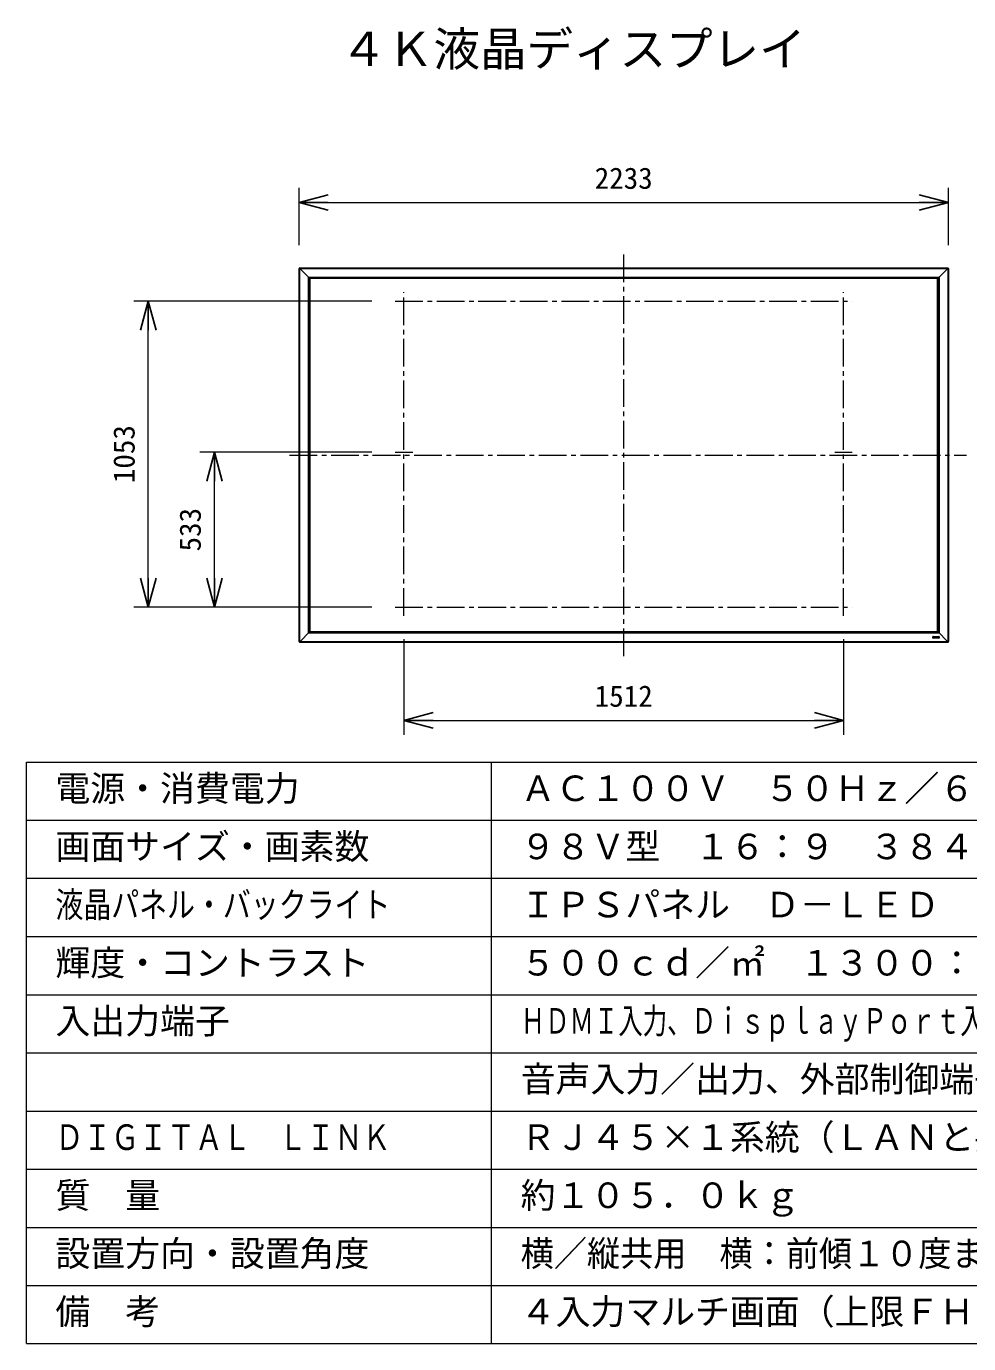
# Model space of a CAD drawing. Units: millimetres, scale not verified. Extents: x -62 to 63, y -57 to 57.
# Drawn here: x -62.5 to 18.5, y -56.5 to 56.8 of the extents above; entities that cross this region are included whole.
import ezdxf
from ezdxf.enums import TextEntityAlignment as Align

# ---------------------------------------------------------------- set-up
doc = ezdxf.new("R2010")
doc.units = ezdxf.units.MM
doc.header["$LTSCALE"] = 0.125
doc.linetypes.add('USER1', pattern=[28.575, 19.05, -3.175, 3.175, -3.175])
doc.layers.add('0-0_0', color=7, linetype='Continuous')
doc.layers.add('0-1_MOJI1', color=7, linetype='Continuous')
for name, color, linetype, lineweight in [('0-2_WAKU', 1, 'Continuous', 18), ('0-4_SUNPO', 3, 'Continuous', 18), ('0-5_GAIKEI', 1, 'Continuous', 18)]:
    doc.layers.add(name, color=color, linetype=linetype, lineweight=lineweight)
doc.styles.add('ＭＳ ゴシック', font='')
doc.styles.get('ＭＳ ゴシック').set_extended_font_data('MS Gothic')

# ---------------------------------------------------------------- blocks, each defined once
blk = doc.blocks.new('_Open30')
at = {"layer": '0-0_0'}
blk.add_line((0, 0), (-1, 0), dxfattribs=at)
blk.add_lwpolyline([(-1, 0.26795), (0, 0), (-1, -0.26795)], dxfattribs=at)
blk = doc.blocks.new('D1')
at = {"layer": '0-4_SUNPO'}
for p, q in [((25.4561, 351.4606), (25.4561, 356.3899)), ((81.2761, 351.4606), (81.2761, 356.3899)), ((27.9561, 355.1399), (78.7761, 355.1399))]:
    blk.add_line(p, q, dxfattribs=at)
at = {"layer": '0-4_SUNPO', "xscale": 2.5, "yscale": 2.5, "rotation": 180}
blk.add_blockref('_Open30', (25.4561, 355.1399), dxfattribs=at)
at = {"layer": '0-4_SUNPO', "xscale": 2.5, "yscale": 2.5}
blk.add_blockref('_Open30', (81.2761, 355.1399), dxfattribs=at)
at = {"layer": '0-4_SUNPO', "color": 7, "style": 'ＭＳ ゴシック'}
blk.add_text('2233', height=1.833, dxfattribs=at).set_placement((50.8661, 355.7649), align=Align.BOTTOM_LEFT)
blk = doc.blocks.new('D5')
at = {"layer": '0-4_SUNPO'}
for p, q in [((34.4661, 317.591), (34.4661, 309.3492)), ((72.2661, 317.591), (72.2661, 309.3492)), ((36.9661, 310.5992), (69.7661, 310.5992))]:
    blk.add_line(p, q, dxfattribs=at)
at = {"layer": '0-4_SUNPO', "xscale": 2.5, "yscale": 2.5, "rotation": 180}
blk.add_blockref('_Open30', (34.4661, 310.5992), dxfattribs=at)
at = {"layer": '0-4_SUNPO', "xscale": 2.5, "yscale": 2.5}
blk.add_blockref('_Open30', (72.2661, 310.5992), dxfattribs=at)
at = {"layer": '0-4_SUNPO', "color": 7, "style": 'ＭＳ ゴシック'}
blk.add_text('1512', height=1.833, dxfattribs=at).set_placement((50.8661, 311.2242), align=Align.BOTTOM_LEFT)
blk = doc.blocks.new('D6')
at = {"layer": '0-4_SUNPO'}
for p, q in [((31.7161, 333.666), (16.9235, 333.666)), ((18.1735, 322.841), (18.1735, 331.166)), ((31.7161, 320.341), (16.9235, 320.341))]:
    blk.add_line(p, q, dxfattribs=at)
at = {"layer": '0-4_SUNPO', "xscale": 2.5, "yscale": 2.5}
for p, rotation in [((18.1735, 333.666), 90), ((18.1735, 320.341), 270)]:
    blk.add_blockref('_Open30', p, dxfattribs=dict(at, rotation=rotation))
at = {"layer": '0-4_SUNPO', "color": 7, "style": 'ＭＳ ゴシック'}
blk.add_text('533', height=1.833, rotation=90, dxfattribs=at).set_placement((17.5485, 325.1285), align=Align.BOTTOM_LEFT)
blk = doc.blocks.new('D2')
at = {"layer": '0-4_SUNPO'}
for p, q in [((31.7161, 346.666), (11.236, 346.666)), ((12.486, 322.841), (12.486, 344.166)), ((31.7161, 320.341), (11.236, 320.341))]:
    blk.add_line(p, q, dxfattribs=at)
at = {"layer": '0-4_SUNPO', "xscale": 2.5, "yscale": 2.5}
for p, rotation in [((12.486, 346.666), 90), ((12.486, 320.341), 270)]:
    blk.add_blockref('_Open30', p, dxfattribs=dict(at, rotation=rotation))
at = {"layer": '0-4_SUNPO', "color": 7, "style": 'ＭＳ ゴシック'}
blk.add_text('1053', height=1.833, rotation=90, dxfattribs=at).set_placement((11.861, 331.0035), align=Align.BOTTOM_LEFT)

msp = doc.modelspace()

# ---------------------------------------------------------------- linework, layer by layer
at = {"layer": '0-2_WAKU', "color": 4}
for p, q in [((-62.4907, -6.5022), (62.5093, -6.5022)), ((-62.4907, -56.5022), (-62.4907, -6.5022)), ((-22.4907, -56.5022), (-22.4907, -6.5022)), ((-62.4907, -56.5022), (62.5093, -56.5022))]:
    msp.add_line(p, q, dxfattribs=at)
at = {"layer": '0-2_WAKU'}
for p, q in [((62.5093, -11.5022), (-62.4907, -11.5022)), ((62.5093, -16.5022), (-62.4907, -16.5022)), ((62.5093, -21.5022), (-62.4907, -21.5022)), ((-62.4907, -26.5022), (62.5093, -26.5022)), ((-62.4907, -31.5022), (62.5093, -31.5022)), ((-62.4907, -36.5022), (62.5093, -36.5022)), ((-62.4907, -41.5022), (62.5093, -41.5022)), ((-62.4907, -46.5022), (62.5093, -46.5022)), ((-62.4907, -51.5022), (62.5093, -51.5022))]:
    msp.add_line(p, q, dxfattribs=at)
at = {"layer": '0-5_GAIKEI', "color": 9, "linetype": 'USER1'}
for p, q in [((-11.1245, 2.6326), (-11.1245, 37.4819)), ((-30.7745, 33.1637), (8.5255, 33.1637)), ((-30.0245, 6.0887), (-30.0245, 33.9137)), ((7.7755, 6.0887), (7.7755, 33.9137)), ((-39.8607, 19.9137), (18.3305, 19.9137)), ((-30.7745, 20.1637), (-29.2745, 20.1637)), ((7.0255, 20.1637), (8.5255, 20.1637)), ((-30.7745, 6.8387), (8.5255, 6.8387))]:
    msp.add_line(p, q, dxfattribs=at)
at = {"layer": '0-5_GAIKEI', "color": 7}
for p, q in [((-39.0345, 3.8691), (-39.0345, 35.9584)), ((-39.0272, 35.976), (-39.0043, 35.9989)), ((-38.9867, 36.0062), (-38.972, 36.0062)), ((-38.972, 36.0112), (16.723, 36.0112)), ((16.723, 36.0062), (16.7376, 36.0062)), ((16.7553, 35.9989), (16.7782, 35.976)), ((16.7855, 35.9584), (16.7855, 3.8691)), ((-39.0158, 3.84), (-39.0272, 3.8514)), ((-39.0043, 3.8285), (-39.0158, 3.84)), ((-38.972, 3.8212), (-38.9867, 3.8212)), ((16.723, 3.8162), (-38.972, 3.8162)), ((16.7376, 3.8212), (16.723, 3.8212)), ((16.7782, 3.8514), (16.7553, 3.8285))]:
    msp.add_line(p, q, dxfattribs=at)
at = {"layer": '0-5_GAIKEI'}
for p, q in [((-39.0272, 35.9584), (-39.0345, 35.9584)), ((-39.0158, 35.9698), (-39.0272, 35.9584)), ((-39.0272, 35.9584), (-39.0272, 3.8691)), ((-38.9918, 35.9459), (-39.0158, 35.9698)), ((-38.9867, 35.9989), (-38.9981, 35.9875)), ((-38.9981, 35.9875), (-38.9742, 35.9635)), ((-38.9918, 3.8816), (-38.9918, 35.9459)), ((-38.9661, 35.9459), (-38.9918, 35.9459)), ((-38.9867, 35.9989), (-38.9867, 36.0062)), ((-38.972, 35.9989), (-38.9867, 35.9989)), ((-38.9742, 35.9635), (-38.9717, 35.9635)), ((-38.9742, 3.8639), (-38.9742, 35.9635)), ((-38.972, 35.9694), (-38.972, 36.0112)), ((16.723, 36.0039), (-38.972, 36.0039)), ((-38.972, 35.9685), (16.723, 35.9685)), ((16.7194, 35.9509), (-38.9684, 35.9509)), ((-38.1495, 35.1262), (-38.9574, 35.9341)), ((-38.227, 35.2037), (15.978, 35.2037)), ((-38.227, 4.6237), (-38.227, 35.2037)), ((15.973, 35.1987), (-38.222, 35.1987)), ((-38.222, 35.1987), (-38.222, 4.6287)), ((15.9605, 35.1862), (-38.2095, 35.1862)), ((-38.2095, 35.1862), (-38.2095, 4.6412)), ((-38.162, 35.1387), (15.913, 35.1387)), ((-38.162, 4.6887), (-38.162, 35.1387)), ((-38.1495, 35.1262), (15.9005, 35.1262)), ((-38.1495, 4.7012), (-38.1495, 35.1262)), ((15.9005, 35.1262), (15.913, 35.1387)), ((15.9005, 35.1262), (15.9005, 4.7012)), ((16.7083, 35.9341), (15.913, 35.1387)), ((15.913, 35.1387), (15.913, 4.6887)), ((15.9605, 4.6412), (15.9605, 35.1862)), ((15.973, 4.6287), (15.973, 35.1987)), ((15.978, 35.2037), (15.978, 4.6237)), ((16.7428, 35.9459), (16.7171, 35.9459)), ((16.7226, 35.9635), (16.7251, 35.9635)), ((16.723, 36.0112), (16.723, 35.9694)), ((16.7376, 35.9989), (16.723, 35.9989)), ((16.7251, 35.9635), (16.7491, 35.9875)), ((16.7251, 35.9635), (16.7251, 3.8639)), ((16.7376, 36.0062), (16.7376, 35.9989)), ((16.7491, 35.9875), (16.7376, 35.9989)), ((16.7782, 35.9584), (16.7667, 35.9698)), ((16.7782, 3.8691), (16.7782, 35.9584)), ((16.7855, 35.9584), (16.7782, 35.9584)), ((-38.1095, 35.0937), (-38.1095, 4.7337)), ((15.8605, 35.0937), (-38.1095, 35.0937)), ((15.8605, 4.7337), (15.8605, 35.0937)), ((-38.9574, 3.8934), (-38.1495, 4.7012)), ((15.978, 4.6237), (-38.227, 4.6237)), ((-38.222, 4.6287), (15.973, 4.6287)), ((-38.2095, 4.6412), (15.9605, 4.6412)), ((15.913, 4.6887), (-38.162, 4.6887)), ((15.9005, 4.7012), (-38.1495, 4.7012)), ((-38.1095, 4.7337), (15.8605, 4.7337)), ((16.7083, 3.8934), (15.9005, 4.7012)), ((-39.0345, 3.8691), (-39.0272, 3.8691)), ((-39.0272, 3.8691), (-39.0158, 3.8577)), ((-39.0158, 3.8577), (-38.9918, 3.8816)), ((-38.9742, 3.8639), (-38.9981, 3.84)), ((-38.9981, 3.84), (-38.9867, 3.8285)), ((-38.9918, 3.8816), (-38.9661, 3.8816)), ((-38.9867, 3.8285), (-38.972, 3.8285)), ((-38.9867, 3.8212), (-38.9867, 3.8285)), ((-38.9717, 3.8639), (-38.9742, 3.8639)), ((16.723, 3.8589), (-38.972, 3.8589)), ((-38.972, 3.8162), (-38.972, 3.858)), ((-38.972, 3.8235), (16.723, 3.8235)), ((-38.9684, 3.8766), (16.7194, 3.8766)), ((15.4429, 4.185), (15.4429, 4.285)), ((15.4679, 4.31), (15.9679, 4.31)), ((15.9679, 4.16), (15.4679, 4.16)), ((15.9929, 4.285), (15.9929, 4.185)), ((16.7171, 3.8816), (16.7428, 3.8816)), ((16.723, 3.8162), (16.723, 3.858)), ((16.723, 3.8285), (16.7376, 3.8285)), ((16.7376, 3.8285), (16.7491, 3.84)), ((16.7376, 3.8285), (16.7376, 3.8212)), ((16.7428, 3.8816), (16.7667, 3.8577)), ((16.7667, 3.8577), (16.7782, 3.8691)), ((16.7782, 3.8691), (16.7855, 3.8691))]:
    msp.add_line(p, q, dxfattribs=at)
for points in [[(-38.972, 35.9685), (-38.972, 35.9681), (-38.972, 35.9677), (-38.972, 35.9673), (-38.972, 35.9669), (-38.9719, 35.9664), (-38.9719, 35.966), (-38.9719, 35.9655), (-38.9718, 35.965), (-38.9718, 35.9646), (-38.9717, 35.9641), (-38.9717, 35.9636), (-38.9716, 35.9631), (-38.9715, 35.9626), (-38.9715, 35.9621), (-38.9714, 35.9616), (-38.9713, 35.9611), (-38.9712, 35.9605), (-38.9711, 35.96), (-38.971, 35.9595), (-38.9709, 35.959), (-38.9708, 35.9584), (-38.9707, 35.9579), (-38.9705, 35.9574), (-38.9704, 35.9568), (-38.9703, 35.9563), (-38.9701, 35.9557), (-38.9699, 35.9552), (-38.9698, 35.9547), (-38.9696, 35.9541), (-38.9694, 35.9536), (-38.9693, 35.953), (-38.9691, 35.9525), (-38.9689, 35.9519), (-38.9687, 35.9514), (-38.9684, 35.9509)], [(-38.9661, 35.9459), (-38.9664, 35.9464), (-38.9667, 35.9469), (-38.9669, 35.9474), (-38.9672, 35.948), (-38.9674, 35.9485), (-38.9677, 35.949), (-38.9679, 35.9496), (-38.9681, 35.9501), (-38.9683, 35.9506), (-38.9686, 35.9512), (-38.9688, 35.9517), (-38.969, 35.9522), (-38.9692, 35.9528), (-38.9693, 35.9533), (-38.9695, 35.9538), (-38.9697, 35.9544), (-38.9699, 35.9549), (-38.97, 35.9554), (-38.9702, 35.9559), (-38.9703, 35.9564), (-38.9704, 35.957), (-38.9706, 35.9575), (-38.9707, 35.958), (-38.9708, 35.9585), (-38.9709, 35.959), (-38.971, 35.9595), (-38.9711, 35.9599), (-38.9712, 35.9604), (-38.9713, 35.9609), (-38.9714, 35.9614), (-38.9714, 35.9618), (-38.9715, 35.9623), (-38.9716, 35.9627), (-38.9716, 35.9631), (-38.9717, 35.9635)], [(16.7226, 35.9635), (16.7226, 35.9631), (16.7225, 35.9627), (16.7225, 35.9623), (16.7224, 35.9618), (16.7223, 35.9614), (16.7222, 35.9609), (16.7222, 35.9604), (16.7221, 35.96), (16.722, 35.9595), (16.7219, 35.959), (16.7218, 35.9585), (16.7217, 35.958), (16.7215, 35.9575), (16.7214, 35.957), (16.7213, 35.9565), (16.7211, 35.956), (16.721, 35.9554), (16.7208, 35.9549), (16.7207, 35.9544), (16.7205, 35.9539), (16.7203, 35.9533), (16.7201, 35.9528), (16.7199, 35.9522), (16.7197, 35.9517), (16.7195, 35.9512), (16.7193, 35.9506), (16.7191, 35.9501), (16.7189, 35.9496), (16.7186, 35.949), (16.7184, 35.9485), (16.7181, 35.948), (16.7179, 35.9474), (16.7176, 35.9469), (16.7174, 35.9464), (16.7171, 35.9459)], [(16.7194, 35.9509), (16.7196, 35.9514), (16.7198, 35.9519), (16.72, 35.9525), (16.7202, 35.953), (16.7204, 35.9536), (16.7206, 35.9541), (16.7207, 35.9546), (16.7209, 35.9552), (16.7211, 35.9557), (16.7212, 35.9563), (16.7214, 35.9568), (16.7215, 35.9573), (16.7216, 35.9579), (16.7217, 35.9584), (16.7219, 35.9589), (16.722, 35.9595), (16.7221, 35.96), (16.7222, 35.9605), (16.7223, 35.961), (16.7224, 35.9616), (16.7224, 35.9621), (16.7225, 35.9626), (16.7226, 35.9631), (16.7226, 35.9636), (16.7227, 35.9641), (16.7227, 35.9645), (16.7228, 35.965), (16.7228, 35.9655), (16.7229, 35.9659), (16.7229, 35.9664), (16.7229, 35.9668), (16.7229, 35.9673), (16.723, 35.9677), (16.723, 35.9681), (16.723, 35.9685)], [(16.7667, 35.9698), (16.7428, 35.9459), (16.7428, 3.8816)], [(-38.9684, 3.8766), (-38.9687, 3.876), (-38.9689, 3.8755), (-38.9691, 3.875), (-38.9692, 3.8744), (-38.9694, 3.8739), (-38.9696, 3.8734), (-38.9698, 3.8728), (-38.9699, 3.8723), (-38.9701, 3.8717), (-38.9703, 3.8712), (-38.9704, 3.8706), (-38.9705, 3.8701), (-38.9707, 3.8696), (-38.9708, 3.869), (-38.9709, 3.8685), (-38.971, 3.868), (-38.9711, 3.8675), (-38.9712, 3.8669), (-38.9713, 3.8664), (-38.9714, 3.8659), (-38.9715, 3.8654), (-38.9715, 3.8649), (-38.9716, 3.8644), (-38.9717, 3.8639), (-38.9717, 3.8634), (-38.9718, 3.8629), (-38.9718, 3.8624), (-38.9719, 3.862), (-38.9719, 3.8615), (-38.9719, 3.861), (-38.972, 3.8606), (-38.972, 3.8602), (-38.972, 3.8597), (-38.972, 3.8593), (-38.972, 3.8589)], [(-38.9717, 3.8639), (-38.9716, 3.8643), (-38.9716, 3.8647), (-38.9715, 3.8652), (-38.9714, 3.8656), (-38.9714, 3.8661), (-38.9713, 3.8665), (-38.9712, 3.867), (-38.9711, 3.8675), (-38.971, 3.868), (-38.9709, 3.8685), (-38.9708, 3.8689), (-38.9707, 3.8694), (-38.9706, 3.87), (-38.9704, 3.8705), (-38.9703, 3.871), (-38.9702, 3.8715), (-38.97, 3.872), (-38.9699, 3.8725), (-38.9697, 3.8731), (-38.9695, 3.8736), (-38.9693, 3.8741), (-38.9692, 3.8747), (-38.969, 3.8752), (-38.9688, 3.8757), (-38.9686, 3.8763), (-38.9684, 3.8768), (-38.9681, 3.8773), (-38.9679, 3.8779), (-38.9677, 3.8784), (-38.9674, 3.8789), (-38.9672, 3.8795), (-38.9669, 3.88), (-38.9667, 3.8805), (-38.9664, 3.8811), (-38.9661, 3.8816)], [(16.7171, 3.8816), (16.7174, 3.8811), (16.7176, 3.8805), (16.7179, 3.88), (16.7181, 3.8795), (16.7184, 3.879), (16.7186, 3.8784), (16.7189, 3.8779), (16.7191, 3.8774), (16.7193, 3.8768), (16.7195, 3.8763), (16.7197, 3.8758), (16.7199, 3.8752), (16.7201, 3.8747), (16.7203, 3.8742), (16.7205, 3.8736), (16.7207, 3.8731), (16.7208, 3.8726), (16.721, 3.872), (16.7211, 3.8715), (16.7213, 3.871), (16.7214, 3.8705), (16.7215, 3.87), (16.7216, 3.8695), (16.7218, 3.869), (16.7219, 3.8685), (16.722, 3.868), (16.7221, 3.8675), (16.7222, 3.867), (16.7222, 3.8666), (16.7223, 3.8661), (16.7224, 3.8656), (16.7225, 3.8652), (16.7225, 3.8648), (16.7226, 3.8643), (16.7226, 3.8639)], [(16.723, 3.8589), (16.723, 3.8593), (16.723, 3.8597), (16.7229, 3.8602), (16.7229, 3.8606), (16.7229, 3.861), (16.7229, 3.8615), (16.7228, 3.862), (16.7228, 3.8624), (16.7227, 3.8629), (16.7227, 3.8634), (16.7226, 3.8639), (16.7226, 3.8644), (16.7225, 3.8649), (16.7224, 3.8654), (16.7224, 3.8659), (16.7223, 3.8664), (16.7222, 3.8669), (16.7221, 3.8674), (16.722, 3.8679), (16.7219, 3.8685), (16.7218, 3.869), (16.7216, 3.8696), (16.7215, 3.8701), (16.7214, 3.8706), (16.7212, 3.8712), (16.7211, 3.8717), (16.7209, 3.8723), (16.7207, 3.8728), (16.7206, 3.8733), (16.7204, 3.8739), (16.7202, 3.8744), (16.72, 3.875), (16.7198, 3.8755), (16.7196, 3.876), (16.7194, 3.8766)], [(16.7491, 3.84), (16.7251, 3.8639), (16.7226, 3.8639)]]:
    msp.add_lwpolyline(points, dxfattribs=at)
at = {"layer": '0-5_GAIKEI', "color": 7}
for centre, start, end in [((-39.0095, 35.9584), 135, 180), ((-38.9867, 35.9812), 90, 135), ((16.7376, 35.9812), 45, 90), ((16.7605, 35.9584), 0, 45), ((-39.0095, 3.8691), 180, 225), ((-38.9867, 3.8462), 225, 270), ((16.7376, 3.8462), 270, 315), ((16.7605, 3.8691), 315, 0)]:
    msp.add_arc(centre, 0.025, start, end, dxfattribs=at)
at = {"layer": '0-5_GAIKEI'}
for centre, radius, start, end in [((-38.922, 35.9694), 0.05, 181.0182, 186.76324), ((-38.922, 35.9694), 0.05, 201.79707, 225), ((-38.922, 35.9694), 0.05, 208.12004, 225), ((-38.1245, 35.1012), 0.025, 90, 180), ((15.8755, 35.1012), 0.025, 0, 90), ((16.673, 35.9694), 0.05, 315, 338.20293), ((16.673, 35.9694), 0.05, 315, 331.87996), ((16.673, 35.9694), 0.05, 353.23676, 358.9818), ((-38.1245, 4.7262), 0.025, 180, 270), ((15.8755, 4.7262), 0.025, 270, 0), ((-38.922, 3.858), 0.05, 173.23676, 178.9818), ((-38.922, 3.858), 0.05, 135, 158.20293), ((-38.922, 3.858), 0.05, 135, 151.87996), ((15.4679, 4.285), 0.025, 90, 180), ((15.4679, 4.185), 0.025, 180, 270), ((15.9679, 4.285), 0.025, 0, 90), ((15.9679, 4.185), 0.025, 270, 0), ((16.673, 3.858), 0.05, 28.12004, 45), ((16.673, 3.858), 0.05, 21.79707, 45), ((16.673, 3.858), 0.05, 1.0182, 6.76324)]:
    msp.add_arc(centre, radius, start, end, dxfattribs=at)
for centre, major_axis, ratio, start_param, end_param in [((-39.0095, 35.9584), (0.0177, -0.0177), 0.57735, 3.14159265, 4.1887902), ((-38.9981, 35.9698), (0.0177, -0.0177), 0.57735, 3.14159265, 4.1887902), ((-38.9981, 35.9698), (0.0177, -0.0177), 0.57735, 2.0943951, 3.14159265), ((-38.9981, 35.9698), (-0.0177, -0.0177), 0.57735, 4.1887902, 5.23598776), ((-38.9867, 35.9812), (0.0177, -0.0177), 0.57735, 2.0943951, 3.14159265), ((-38.9742, 35.9459), (-0.0177, -0.0177), 0.57735, 4.1887902, 5.23598776), ((-38.922, 35.9694), (-0.0005, 0.05), 0.999888, 1.56155354, 1.57932343), ((16.673, 35.9694), (0.0005, 0.05), 0.999887, 4.7038549, 4.7216248), ((16.7251, 35.9459), (-0.0177, 0.0177), 0.57735, 4.1887902, 5.23598776), ((16.7376, 35.9812), (0.0177, 0.0177), 0.57735, 0, 1.04719755), ((16.7491, 35.9698), (0.0177, 0.0177), 0.57735, 0, 1.04719755), ((16.7491, 35.9698), (-0.0177, 0.0177), 0.57735, 4.1887902, 5.23598776), ((16.7491, 35.9698), (0.0177, 0.0177), 0.57735, 5.23598776, 6.28318531), ((16.7605, 35.9584), (0.0177, 0.0177), 0.57735, 5.23598776, 6.28318531), ((-39.0095, 3.8691), (-0.0177, -0.0177), 0.57735, 5.23598776, 6.28318531), ((-38.9981, 3.8577), (-0.0177, -0.0177), 0.57735, 5.23598776, 6.28318531), ((-38.9981, 3.8577), (0.0177, -0.0177), 0.57735, 4.1887902, 5.23598776), ((-38.9981, 3.8577), (-0.0177, -0.0177), 0.57735, 0, 1.04719755), ((-38.9867, 3.8462), (-0.0177, -0.0177), 0.57735, 0, 1.04719755), ((-38.9742, 3.8816), (0.0177, -0.0177), 0.57735, 4.1887902, 5.23598776), ((-38.922, 3.858), (0.0005, 0.05), 0.999887, 1.56226225, 1.58003215), ((16.673, 3.858), (-0.0005, 0.05), 0.999888, 4.7031462, 4.72091608), ((16.7251, 3.8816), (0.0177, 0.0177), 0.57735, 4.1887902, 5.23598776), ((16.7376, 3.8462), (-0.0177, 0.0177), 0.57735, 2.0943951, 3.14159265), ((16.7491, 3.8577), (0.0177, 0.0177), 0.57735, 4.1887902, 5.23598776), ((16.7491, 3.8577), (-0.0177, 0.0177), 0.57735, 2.0943951, 3.14159265), ((16.7491, 3.8577), (-0.0177, 0.0177), 0.57735, 3.14159265, 4.1887902), ((16.7605, 3.8691), (-0.0177, 0.0177), 0.57735, 3.14159265, 4.1887902)]:
    msp.add_ellipse(centre, major_axis=major_axis, ratio=ratio, start_param=start_param, end_param=end_param, dxfattribs=at)

# ---------------------------------------------------------------- block references
at = {"layer": '0-4_SUNPO'}
for name in ['D1', 'D2', 'D6', 'D5']:
    msp.add_blockref(name, (-64.4907, -313.5022), dxfattribs=at)

# ---------------------------------------------------------------- texts
at = {"layer": '0-1_MOJI1', "style": 'ＭＳ ゴシック'}
for s, height, p in [('４Ｋ液晶ディスプレイ', 2.933, (-35.4907, 52.4978)), ('電源・消費電力', 2.199, (-59.9907, -10.5022)), ('ＡＣ１００Ｖ\u3000５０Ｈｚ／６０Ｈｚ\u3000６５０Ｗ', 2.199, (-19.9907, -10.5022)), ('画面サイズ・画素数', 2.199, (-59.9907, -15.5022)), ('９８Ｖ型\u3000１６：９\u3000３８４０×２１６０画素', 2.199, (-19.9907, -15.5022)), ('ＩＰＳパネル\u3000Ｄ－ＬＥＤ', 2.199, (-19.9907, -20.5022)), ('輝度・コントラスト', 2.199, (-59.9907, -25.5022)), ('５００ｃｄ／㎡\u3000１３００：１', 2.199, (-19.9907, -25.5022)), ('入出力端子', 2.199, (-59.9907, -30.5022)), ('音声入力／出力、外部制御端子、ＳＬＯＴ\u3000ＮＸ', 2.199, (-19.9907, -35.5022)), ('ＲＪ４５×１系統（ＬＡＮと共用）', 2.199, (-19.9907, -40.5022)), ('質\u3000量', 2.199, (-59.9907, -45.5022)), ('約１０５．０ｋｇ', 2.199, (-19.9907, -45.5022)), ('設置方向・設置角度', 2.199, (-59.9907, -50.5022)), ('備\u3000考', 2.199, (-59.9907, -55.5022)), ('４入力マルチ画面（上限ＦＨＤ）', 2.199, (-19.9907, -55.5022))]:
    msp.add_text(s, height=height, dxfattribs=at).set_placement(p, align=Align.BOTTOM_LEFT)
for s, width, p in [('液晶パネル・バックライト', 0.8, (-59.9907, -20.5022)), ('ＨＤＭＩ入力、ＤｉｓｐｌａｙＰｏｒｔ入力、ＤＶＩ－Ｄ入力、ＰＣ入力、', 0.7, (-19.9907, -30.5022)), ('ＤＩＧＩＴＡＬ\u3000ＬＩＮＫ', 0.8, (-59.9907, -40.5022)), ('横／縦共用\u3000横：前傾１０度まで\u3000縦：前傾５度まで', 0.95, (-19.9907, -50.5022))]:
    msp.add_text(s, height=2.199, dxfattribs=dict(at, width=width)).set_placement(p, align=Align.BOTTOM_LEFT)

doc.saveas('drawing.dxf')
